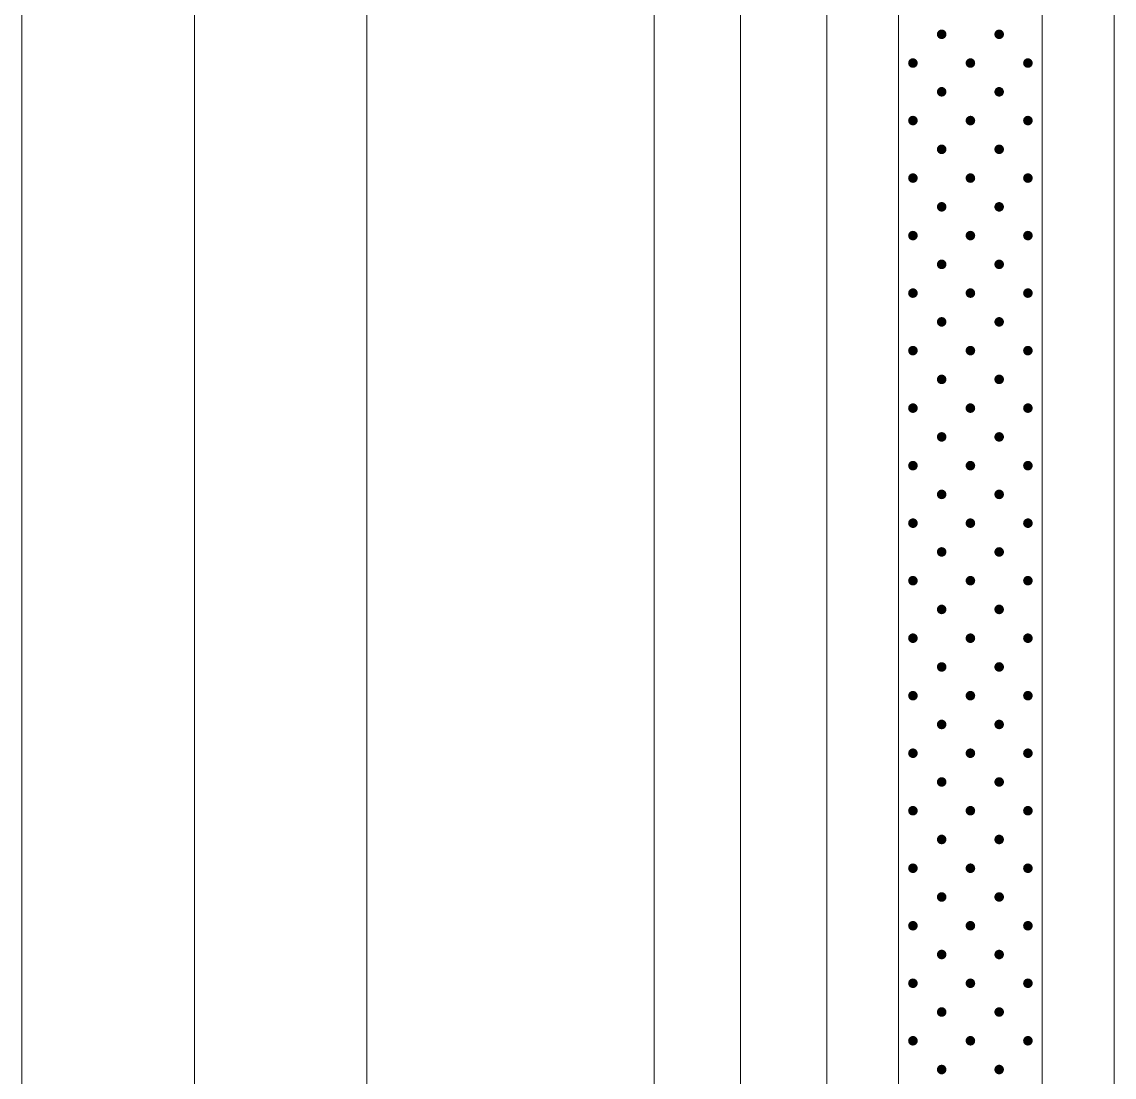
# Model space of a CAD drawing. Header units: inches. Extents: x -27 to 109, y -724 to 26.
# Drawn here: x 5.88 to 21.08, y -380.73 to -366.05 of the extents above; entities that cross this region are included whole.
import ezdxf

# ---------------------------------------------------------------- set-up
doc = ezdxf.new("R2010")
doc.units = ezdxf.units.IN
doc.header["$MEASUREMENT"] = 0
doc.layers.get('0').update_dxf_attribs({"lineweight": 0})

# ---------------------------------------------------------------- blocks, each defined once
blk = doc.blocks.new('lr_block_61')
at = {"true_color": 0x000000}
for points in [[(18.746, -366.241), (18.748, -366.224), (18.746, -366.207), (18.739, -366.19), (18.729, -366.177), (18.715, -366.166), (18.699, -366.159), (18.682, -366.157), (18.664, -366.159), (18.648, -366.166), (18.634, -366.177), (18.624, -366.19), (18.617, -366.207), (18.615, -366.224), (18.617, -366.241), (18.624, -366.257), (18.634, -366.271), (18.648, -366.281), (18.664, -366.288), (18.682, -366.29), (18.699, -366.288), (18.715, -366.281), (18.729, -366.271), (18.739, -366.257)], [(19.546, -366.241), (19.548, -366.224), (19.546, -366.207), (19.539, -366.19), (19.529, -366.177), (19.515, -366.166), (19.499, -366.159), (19.482, -366.157), (19.464, -366.159), (19.448, -366.166), (19.434, -366.177), (19.424, -366.19), (19.417, -366.207), (19.415, -366.224), (19.417, -366.241), (19.424, -366.257), (19.434, -366.271), (19.448, -366.281), (19.464, -366.288), (19.482, -366.29), (19.499, -366.288), (19.515, -366.281), (19.529, -366.271), (19.539, -366.257)], [(18.346, -366.641), (18.348, -366.624), (18.346, -366.607), (18.339, -366.59), (18.329, -366.577), (18.315, -366.566), (18.299, -366.559), (18.282, -366.557), (18.264, -366.559), (18.248, -366.566), (18.234, -366.577), (18.224, -366.59), (18.217, -366.607), (18.215, -366.624), (18.217, -366.641), (18.224, -366.657), (18.234, -366.671), (18.248, -366.681), (18.264, -366.688), (18.282, -366.69), (18.299, -366.688), (18.315, -366.681), (18.329, -366.671), (18.339, -366.657)], [(19.146, -366.641), (19.148, -366.624), (19.146, -366.607), (19.139, -366.59), (19.129, -366.577), (19.115, -366.566), (19.099, -366.559), (19.082, -366.557), (19.064, -366.559), (19.048, -366.566), (19.034, -366.577), (19.024, -366.59), (19.017, -366.607), (19.015, -366.624), (19.017, -366.641), (19.024, -366.657), (19.034, -366.671), (19.048, -366.681), (19.064, -366.688), (19.082, -366.69), (19.099, -366.688), (19.115, -366.681), (19.129, -366.671), (19.139, -366.657)], [(19.946, -366.641), (19.948, -366.624), (19.946, -366.607), (19.939, -366.59), (19.929, -366.577), (19.915, -366.566), (19.899, -366.559), (19.882, -366.557), (19.864, -366.559), (19.848, -366.566), (19.834, -366.577), (19.824, -366.59), (19.817, -366.607), (19.815, -366.624), (19.817, -366.641), (19.824, -366.657), (19.834, -366.671), (19.848, -366.681), (19.864, -366.688), (19.882, -366.69), (19.899, -366.688), (19.915, -366.681), (19.929, -366.671), (19.939, -366.657)], [(18.746, -367.041), (18.748, -367.024), (18.746, -367.007), (18.739, -366.99), (18.729, -366.977), (18.715, -366.966), (18.699, -366.959), (18.682, -366.957), (18.664, -366.959), (18.648, -366.966), (18.634, -366.977), (18.624, -366.99), (18.617, -367.007), (18.615, -367.024), (18.617, -367.041), (18.624, -367.057), (18.634, -367.071), (18.648, -367.081), (18.664, -367.088), (18.682, -367.09), (18.699, -367.088), (18.715, -367.081), (18.729, -367.071), (18.739, -367.057)], [(19.546, -367.041), (19.548, -367.024), (19.546, -367.007), (19.539, -366.99), (19.529, -366.977), (19.515, -366.966), (19.499, -366.959), (19.482, -366.957), (19.464, -366.959), (19.448, -366.966), (19.434, -366.977), (19.424, -366.99), (19.417, -367.007), (19.415, -367.024), (19.417, -367.041), (19.424, -367.057), (19.434, -367.071), (19.448, -367.081), (19.464, -367.088), (19.482, -367.09), (19.499, -367.088), (19.515, -367.081), (19.529, -367.071), (19.539, -367.057)], [(18.346, -367.441), (18.348, -367.424), (18.346, -367.407), (18.339, -367.39), (18.329, -367.377), (18.315, -367.366), (18.299, -367.359), (18.282, -367.357), (18.264, -367.359), (18.248, -367.366), (18.234, -367.377), (18.224, -367.39), (18.217, -367.407), (18.215, -367.424), (18.217, -367.441), (18.224, -367.457), (18.234, -367.471), (18.248, -367.481), (18.264, -367.488), (18.282, -367.49), (18.299, -367.488), (18.315, -367.481), (18.329, -367.471), (18.339, -367.457)], [(19.146, -367.441), (19.148, -367.424), (19.146, -367.407), (19.139, -367.39), (19.129, -367.377), (19.115, -367.366), (19.099, -367.359), (19.082, -367.357), (19.064, -367.359), (19.048, -367.366), (19.034, -367.377), (19.024, -367.39), (19.017, -367.407), (19.015, -367.424), (19.017, -367.441), (19.024, -367.457), (19.034, -367.471), (19.048, -367.481), (19.064, -367.488), (19.082, -367.49), (19.099, -367.488), (19.115, -367.481), (19.129, -367.471), (19.139, -367.457)], [(19.946, -367.441), (19.948, -367.424), (19.946, -367.407), (19.939, -367.39), (19.929, -367.377), (19.915, -367.366), (19.899, -367.359), (19.882, -367.357), (19.864, -367.359), (19.848, -367.366), (19.834, -367.377), (19.824, -367.39), (19.817, -367.407), (19.815, -367.424), (19.817, -367.441), (19.824, -367.457), (19.834, -367.471), (19.848, -367.481), (19.864, -367.488), (19.882, -367.49), (19.899, -367.488), (19.915, -367.481), (19.929, -367.471), (19.939, -367.457)], [(18.746, -367.841), (18.748, -367.824), (18.746, -367.807), (18.739, -367.79), (18.729, -367.777), (18.715, -367.766), (18.699, -367.759), (18.682, -367.757), (18.664, -367.759), (18.648, -367.766), (18.634, -367.777), (18.624, -367.79), (18.617, -367.807), (18.615, -367.824), (18.617, -367.841), (18.624, -367.857), (18.634, -367.871), (18.648, -367.881), (18.664, -367.888), (18.682, -367.89), (18.699, -367.888), (18.715, -367.881), (18.729, -367.871), (18.739, -367.857)], [(19.546, -367.841), (19.548, -367.824), (19.546, -367.807), (19.539, -367.79), (19.529, -367.777), (19.515, -367.766), (19.499, -367.759), (19.482, -367.757), (19.464, -367.759), (19.448, -367.766), (19.434, -367.777), (19.424, -367.79), (19.417, -367.807), (19.415, -367.824), (19.417, -367.841), (19.424, -367.857), (19.434, -367.871), (19.448, -367.881), (19.464, -367.888), (19.482, -367.89), (19.499, -367.888), (19.515, -367.881), (19.529, -367.871), (19.539, -367.857)], [(18.346, -368.241), (18.348, -368.224), (18.346, -368.207), (18.339, -368.19), (18.329, -368.177), (18.315, -368.166), (18.299, -368.159), (18.282, -368.157), (18.264, -368.159), (18.248, -368.166), (18.234, -368.177), (18.224, -368.19), (18.217, -368.207), (18.215, -368.224), (18.217, -368.241), (18.224, -368.257), (18.234, -368.271), (18.248, -368.281), (18.264, -368.288), (18.282, -368.29), (18.299, -368.288), (18.315, -368.281), (18.329, -368.271), (18.339, -368.257)], [(19.146, -368.241), (19.148, -368.224), (19.146, -368.207), (19.139, -368.19), (19.129, -368.177), (19.115, -368.166), (19.099, -368.159), (19.082, -368.157), (19.064, -368.159), (19.048, -368.166), (19.034, -368.177), (19.024, -368.19), (19.017, -368.207), (19.015, -368.224), (19.017, -368.241), (19.024, -368.257), (19.034, -368.271), (19.048, -368.281), (19.064, -368.288), (19.082, -368.29), (19.099, -368.288), (19.115, -368.281), (19.129, -368.271), (19.139, -368.257)], [(19.946, -368.241), (19.948, -368.224), (19.946, -368.207), (19.939, -368.19), (19.929, -368.177), (19.915, -368.166), (19.899, -368.159), (19.882, -368.157), (19.864, -368.159), (19.848, -368.166), (19.834, -368.177), (19.824, -368.19), (19.817, -368.207), (19.815, -368.224), (19.817, -368.241), (19.824, -368.257), (19.834, -368.271), (19.848, -368.281), (19.864, -368.288), (19.882, -368.29), (19.899, -368.288), (19.915, -368.281), (19.929, -368.271), (19.939, -368.257)], [(18.746, -368.641), (18.748, -368.624), (18.746, -368.607), (18.739, -368.59), (18.729, -368.577), (18.715, -368.566), (18.699, -368.559), (18.682, -368.557), (18.664, -368.559), (18.648, -368.566), (18.634, -368.577), (18.624, -368.59), (18.617, -368.607), (18.615, -368.624), (18.617, -368.641), (18.624, -368.657), (18.634, -368.671), (18.648, -368.681), (18.664, -368.688), (18.682, -368.69), (18.699, -368.688), (18.715, -368.681), (18.729, -368.671), (18.739, -368.657)], [(19.546, -368.641), (19.548, -368.624), (19.546, -368.607), (19.539, -368.59), (19.529, -368.577), (19.515, -368.566), (19.499, -368.559), (19.482, -368.557), (19.464, -368.559), (19.448, -368.566), (19.434, -368.577), (19.424, -368.59), (19.417, -368.607), (19.415, -368.624), (19.417, -368.641), (19.424, -368.657), (19.434, -368.671), (19.448, -368.681), (19.464, -368.688), (19.482, -368.69), (19.499, -368.688), (19.515, -368.681), (19.529, -368.671), (19.539, -368.657)], [(18.346, -369.041), (18.348, -369.024), (18.346, -369.007), (18.339, -368.99), (18.329, -368.977), (18.315, -368.966), (18.299, -368.959), (18.282, -368.957), (18.264, -368.959), (18.248, -368.966), (18.234, -368.977), (18.224, -368.99), (18.217, -369.007), (18.215, -369.024), (18.217, -369.041), (18.224, -369.057), (18.234, -369.071), (18.248, -369.081), (18.264, -369.088), (18.282, -369.09), (18.299, -369.088), (18.315, -369.081), (18.329, -369.071), (18.339, -369.057)], [(19.146, -369.041), (19.148, -369.024), (19.146, -369.007), (19.139, -368.99), (19.129, -368.977), (19.115, -368.966), (19.099, -368.959), (19.082, -368.957), (19.064, -368.959), (19.048, -368.966), (19.034, -368.977), (19.024, -368.99), (19.017, -369.007), (19.015, -369.024), (19.017, -369.041), (19.024, -369.057), (19.034, -369.071), (19.048, -369.081), (19.064, -369.088), (19.082, -369.09), (19.099, -369.088), (19.115, -369.081), (19.129, -369.071), (19.139, -369.057)], [(19.946, -369.041), (19.948, -369.024), (19.946, -369.007), (19.939, -368.99), (19.929, -368.977), (19.915, -368.966), (19.899, -368.959), (19.882, -368.957), (19.864, -368.959), (19.848, -368.966), (19.834, -368.977), (19.824, -368.99), (19.817, -369.007), (19.815, -369.024), (19.817, -369.041), (19.824, -369.057), (19.834, -369.071), (19.848, -369.081), (19.864, -369.088), (19.882, -369.09), (19.899, -369.088), (19.915, -369.081), (19.929, -369.071), (19.939, -369.057)], [(18.746, -369.441), (18.748, -369.424), (18.746, -369.407), (18.739, -369.39), (18.729, -369.377), (18.715, -369.366), (18.699, -369.359), (18.682, -369.357), (18.664, -369.359), (18.648, -369.366), (18.634, -369.377), (18.624, -369.39), (18.617, -369.407), (18.615, -369.424), (18.617, -369.441), (18.624, -369.457), (18.634, -369.471), (18.648, -369.481), (18.664, -369.488), (18.682, -369.49), (18.699, -369.488), (18.715, -369.481), (18.729, -369.471), (18.739, -369.457)], [(19.546, -369.441), (19.548, -369.424), (19.546, -369.407), (19.539, -369.39), (19.529, -369.377), (19.515, -369.366), (19.499, -369.359), (19.482, -369.357), (19.464, -369.359), (19.448, -369.366), (19.434, -369.377), (19.424, -369.39), (19.417, -369.407), (19.415, -369.424), (19.417, -369.441), (19.424, -369.457), (19.434, -369.471), (19.448, -369.481), (19.464, -369.488), (19.482, -369.49), (19.499, -369.488), (19.515, -369.481), (19.529, -369.471), (19.539, -369.457)], [(18.346, -369.841), (18.348, -369.824), (18.346, -369.807), (18.339, -369.79), (18.329, -369.777), (18.315, -369.766), (18.299, -369.759), (18.282, -369.757), (18.264, -369.759), (18.248, -369.766), (18.234, -369.777), (18.224, -369.79), (18.217, -369.807), (18.215, -369.824), (18.217, -369.841), (18.224, -369.857), (18.234, -369.871), (18.248, -369.881), (18.264, -369.888), (18.282, -369.89), (18.299, -369.888), (18.315, -369.881), (18.329, -369.871), (18.339, -369.857)], [(19.146, -369.841), (19.148, -369.824), (19.146, -369.807), (19.139, -369.79), (19.129, -369.777), (19.115, -369.766), (19.099, -369.759), (19.082, -369.757), (19.064, -369.759), (19.048, -369.766), (19.034, -369.777), (19.024, -369.79), (19.017, -369.807), (19.015, -369.824), (19.017, -369.841), (19.024, -369.857), (19.034, -369.871), (19.048, -369.881), (19.064, -369.888), (19.082, -369.89), (19.099, -369.888), (19.115, -369.881), (19.129, -369.871), (19.139, -369.857)], [(19.946, -369.841), (19.948, -369.824), (19.946, -369.807), (19.939, -369.79), (19.929, -369.777), (19.915, -369.766), (19.899, -369.759), (19.882, -369.757), (19.864, -369.759), (19.848, -369.766), (19.834, -369.777), (19.824, -369.79), (19.817, -369.807), (19.815, -369.824), (19.817, -369.841), (19.824, -369.857), (19.834, -369.871), (19.848, -369.881), (19.864, -369.888), (19.882, -369.89), (19.899, -369.888), (19.915, -369.881), (19.929, -369.871), (19.939, -369.857)], [(18.746, -370.241), (18.748, -370.224), (18.746, -370.207), (18.739, -370.19), (18.729, -370.177), (18.715, -370.166), (18.699, -370.159), (18.682, -370.157), (18.664, -370.159), (18.648, -370.166), (18.634, -370.177), (18.624, -370.19), (18.617, -370.207), (18.615, -370.224), (18.617, -370.241), (18.624, -370.257), (18.634, -370.271), (18.648, -370.281), (18.664, -370.288), (18.682, -370.29), (18.699, -370.288), (18.715, -370.281), (18.729, -370.271), (18.739, -370.257)], [(19.546, -370.241), (19.548, -370.224), (19.546, -370.207), (19.539, -370.19), (19.529, -370.177), (19.515, -370.166), (19.499, -370.159), (19.482, -370.157), (19.464, -370.159), (19.448, -370.166), (19.434, -370.177), (19.424, -370.19), (19.417, -370.207), (19.415, -370.224), (19.417, -370.241), (19.424, -370.257), (19.434, -370.271), (19.448, -370.281), (19.464, -370.288), (19.482, -370.29), (19.499, -370.288), (19.515, -370.281), (19.529, -370.271), (19.539, -370.257)], [(18.346, -370.641), (18.348, -370.624), (18.346, -370.607), (18.339, -370.59), (18.329, -370.577), (18.315, -370.566), (18.299, -370.559), (18.282, -370.557), (18.264, -370.559), (18.248, -370.566), (18.234, -370.577), (18.224, -370.59), (18.217, -370.607), (18.215, -370.624), (18.217, -370.641), (18.224, -370.657), (18.234, -370.671), (18.248, -370.681), (18.264, -370.688), (18.282, -370.69), (18.299, -370.688), (18.315, -370.681), (18.329, -370.671), (18.339, -370.657)], [(19.146, -370.641), (19.148, -370.624), (19.146, -370.607), (19.139, -370.59), (19.129, -370.577), (19.115, -370.566), (19.099, -370.559), (19.082, -370.557), (19.064, -370.559), (19.048, -370.566), (19.034, -370.577), (19.024, -370.59), (19.017, -370.607), (19.015, -370.624), (19.017, -370.641), (19.024, -370.657), (19.034, -370.671), (19.048, -370.681), (19.064, -370.688), (19.082, -370.69), (19.099, -370.688), (19.115, -370.681), (19.129, -370.671), (19.139, -370.657)], [(19.946, -370.641), (19.948, -370.624), (19.946, -370.607), (19.939, -370.59), (19.929, -370.577), (19.915, -370.566), (19.899, -370.559), (19.882, -370.557), (19.864, -370.559), (19.848, -370.566), (19.834, -370.577), (19.824, -370.59), (19.817, -370.607), (19.815, -370.624), (19.817, -370.641), (19.824, -370.657), (19.834, -370.671), (19.848, -370.681), (19.864, -370.688), (19.882, -370.69), (19.899, -370.688), (19.915, -370.681), (19.929, -370.671), (19.939, -370.657)], [(18.746, -371.041), (18.748, -371.024), (18.746, -371.007), (18.739, -370.99), (18.729, -370.977), (18.715, -370.966), (18.699, -370.959), (18.682, -370.957), (18.664, -370.959), (18.648, -370.966), (18.634, -370.977), (18.624, -370.99), (18.617, -371.007), (18.615, -371.024), (18.617, -371.041), (18.624, -371.057), (18.634, -371.071), (18.648, -371.081), (18.664, -371.088), (18.682, -371.09), (18.699, -371.088), (18.715, -371.081), (18.729, -371.071), (18.739, -371.057)], [(19.546, -371.041), (19.548, -371.024), (19.546, -371.007), (19.539, -370.99), (19.529, -370.977), (19.515, -370.966), (19.499, -370.959), (19.482, -370.957), (19.464, -370.959), (19.448, -370.966), (19.434, -370.977), (19.424, -370.99), (19.417, -371.007), (19.415, -371.024), (19.417, -371.041), (19.424, -371.057), (19.434, -371.071), (19.448, -371.081), (19.464, -371.088), (19.482, -371.09), (19.499, -371.088), (19.515, -371.081), (19.529, -371.071), (19.539, -371.057)], [(18.346, -371.441), (18.348, -371.424), (18.346, -371.407), (18.339, -371.39), (18.329, -371.377), (18.315, -371.366), (18.299, -371.359), (18.282, -371.357), (18.264, -371.359), (18.248, -371.366), (18.234, -371.377), (18.224, -371.39), (18.217, -371.407), (18.215, -371.424), (18.217, -371.441), (18.224, -371.457), (18.234, -371.471), (18.248, -371.481), (18.264, -371.488), (18.282, -371.49), (18.299, -371.488), (18.315, -371.481), (18.329, -371.471), (18.339, -371.457)], [(19.146, -371.441), (19.148, -371.424), (19.146, -371.407), (19.139, -371.39), (19.129, -371.377), (19.115, -371.366), (19.099, -371.359), (19.082, -371.357), (19.064, -371.359), (19.048, -371.366), (19.034, -371.377), (19.024, -371.39), (19.017, -371.407), (19.015, -371.424), (19.017, -371.441), (19.024, -371.457), (19.034, -371.471), (19.048, -371.481), (19.064, -371.488), (19.082, -371.49), (19.099, -371.488), (19.115, -371.481), (19.129, -371.471), (19.139, -371.457)], [(19.946, -371.441), (19.948, -371.424), (19.946, -371.407), (19.939, -371.39), (19.929, -371.377), (19.915, -371.366), (19.899, -371.359), (19.882, -371.357), (19.864, -371.359), (19.848, -371.366), (19.834, -371.377), (19.824, -371.39), (19.817, -371.407), (19.815, -371.424), (19.817, -371.441), (19.824, -371.457), (19.834, -371.471), (19.848, -371.481), (19.864, -371.488), (19.882, -371.49), (19.899, -371.488), (19.915, -371.481), (19.929, -371.471), (19.939, -371.457)], [(18.746, -371.841), (18.748, -371.824), (18.746, -371.807), (18.739, -371.79), (18.729, -371.777), (18.715, -371.766), (18.699, -371.759), (18.682, -371.757), (18.664, -371.759), (18.648, -371.766), (18.634, -371.777), (18.624, -371.79), (18.617, -371.807), (18.615, -371.824), (18.617, -371.841), (18.624, -371.857), (18.634, -371.871), (18.648, -371.881), (18.664, -371.888), (18.682, -371.89), (18.699, -371.888), (18.715, -371.881), (18.729, -371.871), (18.739, -371.857)], [(19.546, -371.841), (19.548, -371.824), (19.546, -371.807), (19.539, -371.79), (19.529, -371.777), (19.515, -371.766), (19.499, -371.759), (19.482, -371.757), (19.464, -371.759), (19.448, -371.766), (19.434, -371.777), (19.424, -371.79), (19.417, -371.807), (19.415, -371.824), (19.417, -371.841), (19.424, -371.857), (19.434, -371.871), (19.448, -371.881), (19.464, -371.888), (19.482, -371.89), (19.499, -371.888), (19.515, -371.881), (19.529, -371.871), (19.539, -371.857)], [(18.346, -372.241), (18.348, -372.224), (18.346, -372.207), (18.339, -372.19), (18.329, -372.177), (18.315, -372.166), (18.299, -372.159), (18.282, -372.157), (18.264, -372.159), (18.248, -372.166), (18.234, -372.177), (18.224, -372.19), (18.217, -372.207), (18.215, -372.224), (18.217, -372.241), (18.224, -372.257), (18.234, -372.271), (18.248, -372.281), (18.264, -372.288), (18.282, -372.29), (18.299, -372.288), (18.315, -372.281), (18.329, -372.271), (18.339, -372.257)], [(19.146, -372.241), (19.148, -372.224), (19.146, -372.207), (19.139, -372.19), (19.129, -372.177), (19.115, -372.166), (19.099, -372.159), (19.082, -372.157), (19.064, -372.159), (19.048, -372.166), (19.034, -372.177), (19.024, -372.19), (19.017, -372.207), (19.015, -372.224), (19.017, -372.241), (19.024, -372.257), (19.034, -372.271), (19.048, -372.281), (19.064, -372.288), (19.082, -372.29), (19.099, -372.288), (19.115, -372.281), (19.129, -372.271), (19.139, -372.257)], [(19.946, -372.241), (19.948, -372.224), (19.946, -372.207), (19.939, -372.19), (19.929, -372.177), (19.915, -372.166), (19.899, -372.159), (19.882, -372.157), (19.864, -372.159), (19.848, -372.166), (19.834, -372.177), (19.824, -372.19), (19.817, -372.207), (19.815, -372.224), (19.817, -372.241), (19.824, -372.257), (19.834, -372.271), (19.848, -372.281), (19.864, -372.288), (19.882, -372.29), (19.899, -372.288), (19.915, -372.281), (19.929, -372.271), (19.939, -372.257)], [(18.746, -372.641), (18.748, -372.624), (18.746, -372.607), (18.739, -372.59), (18.729, -372.577), (18.715, -372.566), (18.699, -372.559), (18.682, -372.557), (18.664, -372.559), (18.648, -372.566), (18.634, -372.577), (18.624, -372.59), (18.617, -372.607), (18.615, -372.624), (18.617, -372.641), (18.624, -372.657), (18.634, -372.671), (18.648, -372.681), (18.664, -372.688), (18.682, -372.69), (18.699, -372.688), (18.715, -372.681), (18.729, -372.671), (18.739, -372.657)], [(19.546, -372.641), (19.548, -372.624), (19.546, -372.607), (19.539, -372.59), (19.529, -372.577), (19.515, -372.566), (19.499, -372.559), (19.482, -372.557), (19.464, -372.559), (19.448, -372.566), (19.434, -372.577), (19.424, -372.59), (19.417, -372.607), (19.415, -372.624), (19.417, -372.641), (19.424, -372.657), (19.434, -372.671), (19.448, -372.681), (19.464, -372.688), (19.482, -372.69), (19.499, -372.688), (19.515, -372.681), (19.529, -372.671), (19.539, -372.657)], [(18.346, -373.041), (18.348, -373.024), (18.346, -373.007), (18.339, -372.99), (18.329, -372.977), (18.315, -372.966), (18.299, -372.959), (18.282, -372.957), (18.264, -372.959), (18.248, -372.966), (18.234, -372.977), (18.224, -372.99), (18.217, -373.007), (18.215, -373.024), (18.217, -373.041), (18.224, -373.057), (18.234, -373.071), (18.248, -373.081), (18.264, -373.088), (18.282, -373.09), (18.299, -373.088), (18.315, -373.081), (18.329, -373.071), (18.339, -373.057)], [(19.146, -373.041), (19.148, -373.024), (19.146, -373.007), (19.139, -372.99), (19.129, -372.977), (19.115, -372.966), (19.099, -372.959), (19.082, -372.957), (19.064, -372.959), (19.048, -372.966), (19.034, -372.977), (19.024, -372.99), (19.017, -373.007), (19.015, -373.024), (19.017, -373.041), (19.024, -373.057), (19.034, -373.071), (19.048, -373.081), (19.064, -373.088), (19.082, -373.09), (19.099, -373.088), (19.115, -373.081), (19.129, -373.071), (19.139, -373.057)], [(19.946, -373.041), (19.948, -373.024), (19.946, -373.007), (19.939, -372.99), (19.929, -372.977), (19.915, -372.966), (19.899, -372.959), (19.882, -372.957), (19.864, -372.959), (19.848, -372.966), (19.834, -372.977), (19.824, -372.99), (19.817, -373.007), (19.815, -373.024), (19.817, -373.041), (19.824, -373.057), (19.834, -373.071), (19.848, -373.081), (19.864, -373.088), (19.882, -373.09), (19.899, -373.088), (19.915, -373.081), (19.929, -373.071), (19.939, -373.057)], [(18.746, -373.441), (18.748, -373.424), (18.746, -373.407), (18.739, -373.39), (18.729, -373.377), (18.715, -373.366), (18.699, -373.359), (18.682, -373.357), (18.664, -373.359), (18.648, -373.366), (18.634, -373.377), (18.624, -373.39), (18.617, -373.407), (18.615, -373.424), (18.617, -373.441), (18.624, -373.457), (18.634, -373.471), (18.648, -373.481), (18.664, -373.488), (18.682, -373.49), (18.699, -373.488), (18.715, -373.481), (18.729, -373.471), (18.739, -373.457)], [(19.546, -373.441), (19.548, -373.424), (19.546, -373.407), (19.539, -373.39), (19.529, -373.377), (19.515, -373.366), (19.499, -373.359), (19.482, -373.357), (19.464, -373.359), (19.448, -373.366), (19.434, -373.377), (19.424, -373.39), (19.417, -373.407), (19.415, -373.424), (19.417, -373.441), (19.424, -373.457), (19.434, -373.471), (19.448, -373.481), (19.464, -373.488), (19.482, -373.49), (19.499, -373.488), (19.515, -373.481), (19.529, -373.471), (19.539, -373.457)], [(18.346, -373.841), (18.348, -373.824), (18.346, -373.807), (18.339, -373.79), (18.329, -373.777), (18.315, -373.766), (18.299, -373.759), (18.282, -373.757), (18.264, -373.759), (18.248, -373.766), (18.234, -373.777), (18.224, -373.79), (18.217, -373.807), (18.215, -373.824), (18.217, -373.841), (18.224, -373.857), (18.234, -373.871), (18.248, -373.881), (18.264, -373.888), (18.282, -373.89), (18.299, -373.888), (18.315, -373.881), (18.329, -373.871), (18.339, -373.857)], [(19.146, -373.841), (19.148, -373.824), (19.146, -373.807), (19.139, -373.79), (19.129, -373.777), (19.115, -373.766), (19.099, -373.759), (19.082, -373.757), (19.064, -373.759), (19.048, -373.766), (19.034, -373.777), (19.024, -373.79), (19.017, -373.807), (19.015, -373.824), (19.017, -373.841), (19.024, -373.857), (19.034, -373.871), (19.048, -373.881), (19.064, -373.888), (19.082, -373.89), (19.099, -373.888), (19.115, -373.881), (19.129, -373.871), (19.139, -373.857)], [(19.946, -373.841), (19.948, -373.824), (19.946, -373.807), (19.939, -373.79), (19.929, -373.777), (19.915, -373.766), (19.899, -373.759), (19.882, -373.757), (19.864, -373.759), (19.848, -373.766), (19.834, -373.777), (19.824, -373.79), (19.817, -373.807), (19.815, -373.824), (19.817, -373.841), (19.824, -373.857), (19.834, -373.871), (19.848, -373.881), (19.864, -373.888), (19.882, -373.89), (19.899, -373.888), (19.915, -373.881), (19.929, -373.871), (19.939, -373.857)], [(18.746, -374.241), (18.748, -374.224), (18.746, -374.207), (18.739, -374.19), (18.729, -374.177), (18.715, -374.166), (18.699, -374.159), (18.682, -374.157), (18.664, -374.159), (18.648, -374.166), (18.634, -374.177), (18.624, -374.19), (18.617, -374.207), (18.615, -374.224), (18.617, -374.241), (18.624, -374.257), (18.634, -374.271), (18.648, -374.281), (18.664, -374.288), (18.682, -374.29), (18.699, -374.288), (18.715, -374.281), (18.729, -374.271), (18.739, -374.257)], [(19.546, -374.241), (19.548, -374.224), (19.546, -374.207), (19.539, -374.19), (19.529, -374.177), (19.515, -374.166), (19.499, -374.159), (19.482, -374.157), (19.464, -374.159), (19.448, -374.166), (19.434, -374.177), (19.424, -374.19), (19.417, -374.207), (19.415, -374.224), (19.417, -374.241), (19.424, -374.257), (19.434, -374.271), (19.448, -374.281), (19.464, -374.288), (19.482, -374.29), (19.499, -374.288), (19.515, -374.281), (19.529, -374.271), (19.539, -374.257)], [(18.346, -374.641), (18.348, -374.624), (18.346, -374.607), (18.339, -374.59), (18.329, -374.577), (18.315, -374.566), (18.299, -374.559), (18.282, -374.557), (18.264, -374.559), (18.248, -374.566), (18.234, -374.577), (18.224, -374.59), (18.217, -374.607), (18.215, -374.624), (18.217, -374.641), (18.224, -374.657), (18.234, -374.671), (18.248, -374.681), (18.264, -374.688), (18.282, -374.69), (18.299, -374.688), (18.315, -374.681), (18.329, -374.671), (18.339, -374.657)], [(19.146, -374.641), (19.148, -374.624), (19.146, -374.607), (19.139, -374.59), (19.129, -374.577), (19.115, -374.566), (19.099, -374.559), (19.082, -374.557), (19.064, -374.559), (19.048, -374.566), (19.034, -374.577), (19.024, -374.59), (19.017, -374.607), (19.015, -374.624), (19.017, -374.641), (19.024, -374.657), (19.034, -374.671), (19.048, -374.681), (19.064, -374.688), (19.082, -374.69), (19.099, -374.688), (19.115, -374.681), (19.129, -374.671), (19.139, -374.657)], [(19.946, -374.641), (19.948, -374.624), (19.946, -374.607), (19.939, -374.59), (19.929, -374.577), (19.915, -374.566), (19.899, -374.559), (19.882, -374.557), (19.864, -374.559), (19.848, -374.566), (19.834, -374.577), (19.824, -374.59), (19.817, -374.607), (19.815, -374.624), (19.817, -374.641), (19.824, -374.657), (19.834, -374.671), (19.848, -374.681), (19.864, -374.688), (19.882, -374.69), (19.899, -374.688), (19.915, -374.681), (19.929, -374.671), (19.939, -374.657)], [(18.746, -375.041), (18.748, -375.024), (18.746, -375.007), (18.739, -374.99), (18.729, -374.977), (18.715, -374.966), (18.699, -374.959), (18.682, -374.957), (18.664, -374.959), (18.648, -374.966), (18.634, -374.977), (18.624, -374.99), (18.617, -375.007), (18.615, -375.024), (18.617, -375.041), (18.624, -375.057), (18.634, -375.071), (18.648, -375.081), (18.664, -375.088), (18.682, -375.09), (18.699, -375.088), (18.715, -375.081), (18.729, -375.071), (18.739, -375.057)], [(19.546, -375.041), (19.548, -375.024), (19.546, -375.007), (19.539, -374.99), (19.529, -374.977), (19.515, -374.966), (19.499, -374.959), (19.482, -374.957), (19.464, -374.959), (19.448, -374.966), (19.434, -374.977), (19.424, -374.99), (19.417, -375.007), (19.415, -375.024), (19.417, -375.041), (19.424, -375.057), (19.434, -375.071), (19.448, -375.081), (19.464, -375.088), (19.482, -375.09), (19.499, -375.088), (19.515, -375.081), (19.529, -375.071), (19.539, -375.057)], [(18.346, -375.441), (18.348, -375.424), (18.346, -375.407), (18.339, -375.39), (18.329, -375.377), (18.315, -375.366), (18.299, -375.359), (18.282, -375.357), (18.264, -375.359), (18.248, -375.366), (18.234, -375.377), (18.224, -375.39), (18.217, -375.407), (18.215, -375.424), (18.217, -375.441), (18.224, -375.457), (18.234, -375.471), (18.248, -375.481), (18.264, -375.488), (18.282, -375.49), (18.299, -375.488), (18.315, -375.481), (18.329, -375.471), (18.339, -375.457)], [(19.146, -375.441), (19.148, -375.424), (19.146, -375.407), (19.139, -375.39), (19.129, -375.377), (19.115, -375.366), (19.099, -375.359), (19.082, -375.357), (19.064, -375.359), (19.048, -375.366), (19.034, -375.377), (19.024, -375.39), (19.017, -375.407), (19.015, -375.424), (19.017, -375.441), (19.024, -375.457), (19.034, -375.471), (19.048, -375.481), (19.064, -375.488), (19.082, -375.49), (19.099, -375.488), (19.115, -375.481), (19.129, -375.471), (19.139, -375.457)], [(19.946, -375.441), (19.948, -375.424), (19.946, -375.407), (19.939, -375.39), (19.929, -375.377), (19.915, -375.366), (19.899, -375.359), (19.882, -375.357), (19.864, -375.359), (19.848, -375.366), (19.834, -375.377), (19.824, -375.39), (19.817, -375.407), (19.815, -375.424), (19.817, -375.441), (19.824, -375.457), (19.834, -375.471), (19.848, -375.481), (19.864, -375.488), (19.882, -375.49), (19.899, -375.488), (19.915, -375.481), (19.929, -375.471), (19.939, -375.457)], [(18.746, -375.841), (18.748, -375.824), (18.746, -375.807), (18.739, -375.79), (18.729, -375.777), (18.715, -375.766), (18.699, -375.759), (18.682, -375.757), (18.664, -375.759), (18.648, -375.766), (18.634, -375.777), (18.624, -375.79), (18.617, -375.807), (18.615, -375.824), (18.617, -375.841), (18.624, -375.857), (18.634, -375.871), (18.648, -375.881), (18.664, -375.888), (18.682, -375.89), (18.699, -375.888), (18.715, -375.881), (18.729, -375.871), (18.739, -375.857)], [(19.546, -375.841), (19.548, -375.824), (19.546, -375.807), (19.539, -375.79), (19.529, -375.777), (19.515, -375.766), (19.499, -375.759), (19.482, -375.757), (19.464, -375.759), (19.448, -375.766), (19.434, -375.777), (19.424, -375.79), (19.417, -375.807), (19.415, -375.824), (19.417, -375.841), (19.424, -375.857), (19.434, -375.871), (19.448, -375.881), (19.464, -375.888), (19.482, -375.89), (19.499, -375.888), (19.515, -375.881), (19.529, -375.871), (19.539, -375.857)], [(18.346, -376.241), (18.348, -376.224), (18.346, -376.207), (18.339, -376.19), (18.329, -376.177), (18.315, -376.166), (18.299, -376.159), (18.282, -376.157), (18.264, -376.159), (18.248, -376.166), (18.234, -376.177), (18.224, -376.19), (18.217, -376.207), (18.215, -376.224), (18.217, -376.241), (18.224, -376.257), (18.234, -376.271), (18.248, -376.281), (18.264, -376.288), (18.282, -376.29), (18.299, -376.288), (18.315, -376.281), (18.329, -376.271), (18.339, -376.257)], [(19.146, -376.241), (19.148, -376.224), (19.146, -376.207), (19.139, -376.19), (19.129, -376.177), (19.115, -376.166), (19.099, -376.159), (19.082, -376.157), (19.064, -376.159), (19.048, -376.166), (19.034, -376.177), (19.024, -376.19), (19.017, -376.207), (19.015, -376.224), (19.017, -376.241), (19.024, -376.257), (19.034, -376.271), (19.048, -376.281), (19.064, -376.288), (19.082, -376.29), (19.099, -376.288), (19.115, -376.281), (19.129, -376.271), (19.139, -376.257)], [(19.946, -376.241), (19.948, -376.224), (19.946, -376.207), (19.939, -376.19), (19.929, -376.177), (19.915, -376.166), (19.899, -376.159), (19.882, -376.157), (19.864, -376.159), (19.848, -376.166), (19.834, -376.177), (19.824, -376.19), (19.817, -376.207), (19.815, -376.224), (19.817, -376.241), (19.824, -376.257), (19.834, -376.271), (19.848, -376.281), (19.864, -376.288), (19.882, -376.29), (19.899, -376.288), (19.915, -376.281), (19.929, -376.271), (19.939, -376.257)], [(18.746, -376.641), (18.748, -376.624), (18.746, -376.607), (18.739, -376.59), (18.729, -376.577), (18.715, -376.566), (18.699, -376.559), (18.682, -376.557), (18.664, -376.559), (18.648, -376.566), (18.634, -376.577), (18.624, -376.59), (18.617, -376.607), (18.615, -376.624), (18.617, -376.641), (18.624, -376.657), (18.634, -376.671), (18.648, -376.681), (18.664, -376.688), (18.682, -376.69), (18.699, -376.688), (18.715, -376.681), (18.729, -376.671), (18.739, -376.657)], [(19.546, -376.641), (19.548, -376.624), (19.546, -376.607), (19.539, -376.59), (19.529, -376.577), (19.515, -376.566), (19.499, -376.559), (19.482, -376.557), (19.464, -376.559), (19.448, -376.566), (19.434, -376.577), (19.424, -376.59), (19.417, -376.607), (19.415, -376.624), (19.417, -376.641), (19.424, -376.657), (19.434, -376.671), (19.448, -376.681), (19.464, -376.688), (19.482, -376.69), (19.499, -376.688), (19.515, -376.681), (19.529, -376.671), (19.539, -376.657)], [(18.346, -377.041), (18.348, -377.024), (18.346, -377.007), (18.339, -376.99), (18.329, -376.977), (18.315, -376.966), (18.299, -376.959), (18.282, -376.957), (18.264, -376.959), (18.248, -376.966), (18.234, -376.977), (18.224, -376.99), (18.217, -377.007), (18.215, -377.024), (18.217, -377.041), (18.224, -377.057), (18.234, -377.071), (18.248, -377.081), (18.264, -377.088), (18.282, -377.09), (18.299, -377.088), (18.315, -377.081), (18.329, -377.071), (18.339, -377.057)], [(19.146, -377.041), (19.148, -377.024), (19.146, -377.007), (19.139, -376.99), (19.129, -376.977), (19.115, -376.966), (19.099, -376.959), (19.082, -376.957), (19.064, -376.959), (19.048, -376.966), (19.034, -376.977), (19.024, -376.99), (19.017, -377.007), (19.015, -377.024), (19.017, -377.041), (19.024, -377.057), (19.034, -377.071), (19.048, -377.081), (19.064, -377.088), (19.082, -377.09), (19.099, -377.088), (19.115, -377.081), (19.129, -377.071), (19.139, -377.057)], [(19.946, -377.041), (19.948, -377.024), (19.946, -377.007), (19.939, -376.99), (19.929, -376.977), (19.915, -376.966), (19.899, -376.959), (19.882, -376.957), (19.864, -376.959), (19.848, -376.966), (19.834, -376.977), (19.824, -376.99), (19.817, -377.007), (19.815, -377.024), (19.817, -377.041), (19.824, -377.057), (19.834, -377.071), (19.848, -377.081), (19.864, -377.088), (19.882, -377.09), (19.899, -377.088), (19.915, -377.081), (19.929, -377.071), (19.939, -377.057)], [(18.746, -377.441), (18.748, -377.424), (18.746, -377.407), (18.739, -377.39), (18.729, -377.377), (18.715, -377.366), (18.699, -377.359), (18.682, -377.357), (18.664, -377.359), (18.648, -377.366), (18.634, -377.377), (18.624, -377.39), (18.617, -377.407), (18.615, -377.424), (18.617, -377.441), (18.624, -377.457), (18.634, -377.471), (18.648, -377.481), (18.664, -377.488), (18.682, -377.49), (18.699, -377.488), (18.715, -377.481), (18.729, -377.471), (18.739, -377.457)], [(19.546, -377.441), (19.548, -377.424), (19.546, -377.407), (19.539, -377.39), (19.529, -377.377), (19.515, -377.366), (19.499, -377.359), (19.482, -377.357), (19.464, -377.359), (19.448, -377.366), (19.434, -377.377), (19.424, -377.39), (19.417, -377.407), (19.415, -377.424), (19.417, -377.441), (19.424, -377.457), (19.434, -377.471), (19.448, -377.481), (19.464, -377.488), (19.482, -377.49), (19.499, -377.488), (19.515, -377.481), (19.529, -377.471), (19.539, -377.457)], [(18.346, -377.841), (18.348, -377.824), (18.346, -377.807), (18.339, -377.79), (18.329, -377.777), (18.315, -377.766), (18.299, -377.759), (18.282, -377.757), (18.264, -377.759), (18.248, -377.766), (18.234, -377.777), (18.224, -377.79), (18.217, -377.807), (18.215, -377.824), (18.217, -377.841), (18.224, -377.857), (18.234, -377.871), (18.248, -377.881), (18.264, -377.888), (18.282, -377.89), (18.299, -377.888), (18.315, -377.881), (18.329, -377.871), (18.339, -377.857)], [(19.146, -377.841), (19.148, -377.824), (19.146, -377.807), (19.139, -377.79), (19.129, -377.777), (19.115, -377.766), (19.099, -377.759), (19.082, -377.757), (19.064, -377.759), (19.048, -377.766), (19.034, -377.777), (19.024, -377.79), (19.017, -377.807), (19.015, -377.824), (19.017, -377.841), (19.024, -377.857), (19.034, -377.871), (19.048, -377.881), (19.064, -377.888), (19.082, -377.89), (19.099, -377.888), (19.115, -377.881), (19.129, -377.871), (19.139, -377.857)], [(19.946, -377.841), (19.948, -377.824), (19.946, -377.807), (19.939, -377.79), (19.929, -377.777), (19.915, -377.766), (19.899, -377.759), (19.882, -377.757), (19.864, -377.759), (19.848, -377.766), (19.834, -377.777), (19.824, -377.79), (19.817, -377.807), (19.815, -377.824), (19.817, -377.841), (19.824, -377.857), (19.834, -377.871), (19.848, -377.881), (19.864, -377.888), (19.882, -377.89), (19.899, -377.888), (19.915, -377.881), (19.929, -377.871), (19.939, -377.857)], [(18.746, -378.241), (18.748, -378.224), (18.746, -378.207), (18.739, -378.19), (18.729, -378.177), (18.715, -378.166), (18.699, -378.159), (18.682, -378.157), (18.664, -378.159), (18.648, -378.166), (18.634, -378.177), (18.624, -378.19), (18.617, -378.207), (18.615, -378.224), (18.617, -378.241), (18.624, -378.257), (18.634, -378.271), (18.648, -378.281), (18.664, -378.288), (18.682, -378.29), (18.699, -378.288), (18.715, -378.281), (18.729, -378.271), (18.739, -378.257)], [(19.546, -378.241), (19.548, -378.224), (19.546, -378.207), (19.539, -378.19), (19.529, -378.177), (19.515, -378.166), (19.499, -378.159), (19.482, -378.157), (19.464, -378.159), (19.448, -378.166), (19.434, -378.177), (19.424, -378.19), (19.417, -378.207), (19.415, -378.224), (19.417, -378.241), (19.424, -378.257), (19.434, -378.271), (19.448, -378.281), (19.464, -378.288), (19.482, -378.29), (19.499, -378.288), (19.515, -378.281), (19.529, -378.271), (19.539, -378.257)], [(18.346, -378.641), (18.348, -378.624), (18.346, -378.607), (18.339, -378.59), (18.329, -378.577), (18.315, -378.566), (18.299, -378.559), (18.282, -378.557), (18.264, -378.559), (18.248, -378.566), (18.234, -378.577), (18.224, -378.59), (18.217, -378.607), (18.215, -378.624), (18.217, -378.641), (18.224, -378.657), (18.234, -378.671), (18.248, -378.681), (18.264, -378.688), (18.282, -378.69), (18.299, -378.688), (18.315, -378.681), (18.329, -378.671), (18.339, -378.657)], [(19.146, -378.641), (19.148, -378.624), (19.146, -378.607), (19.139, -378.59), (19.129, -378.577), (19.115, -378.566), (19.099, -378.559), (19.082, -378.557), (19.064, -378.559), (19.048, -378.566), (19.034, -378.577), (19.024, -378.59), (19.017, -378.607), (19.015, -378.624), (19.017, -378.641), (19.024, -378.657), (19.034, -378.671), (19.048, -378.681), (19.064, -378.688), (19.082, -378.69), (19.099, -378.688), (19.115, -378.681), (19.129, -378.671), (19.139, -378.657)], [(19.946, -378.641), (19.948, -378.624), (19.946, -378.607), (19.939, -378.59), (19.929, -378.577), (19.915, -378.566), (19.899, -378.559), (19.882, -378.557), (19.864, -378.559), (19.848, -378.566), (19.834, -378.577), (19.824, -378.59), (19.817, -378.607), (19.815, -378.624), (19.817, -378.641), (19.824, -378.657), (19.834, -378.671), (19.848, -378.681), (19.864, -378.688), (19.882, -378.69), (19.899, -378.688), (19.915, -378.681), (19.929, -378.671), (19.939, -378.657)], [(18.746, -379.041), (18.748, -379.024), (18.746, -379.007), (18.739, -378.99), (18.729, -378.977), (18.715, -378.966), (18.699, -378.959), (18.682, -378.957), (18.664, -378.959), (18.648, -378.966), (18.634, -378.977), (18.624, -378.99), (18.617, -379.007), (18.615, -379.024), (18.617, -379.041), (18.624, -379.057), (18.634, -379.071), (18.648, -379.081), (18.664, -379.088), (18.682, -379.09), (18.699, -379.088), (18.715, -379.081), (18.729, -379.071), (18.739, -379.057)], [(19.546, -379.041), (19.548, -379.024), (19.546, -379.007), (19.539, -378.99), (19.529, -378.977), (19.515, -378.966), (19.499, -378.959), (19.482, -378.957), (19.464, -378.959), (19.448, -378.966), (19.434, -378.977), (19.424, -378.99), (19.417, -379.007), (19.415, -379.024), (19.417, -379.041), (19.424, -379.057), (19.434, -379.071), (19.448, -379.081), (19.464, -379.088), (19.482, -379.09), (19.499, -379.088), (19.515, -379.081), (19.529, -379.071), (19.539, -379.057)], [(18.346, -379.441), (18.348, -379.424), (18.346, -379.407), (18.339, -379.39), (18.329, -379.377), (18.315, -379.366), (18.299, -379.359), (18.282, -379.357), (18.264, -379.359), (18.248, -379.366), (18.234, -379.377), (18.224, -379.39), (18.217, -379.407), (18.215, -379.424), (18.217, -379.441), (18.224, -379.457), (18.234, -379.471), (18.248, -379.481), (18.264, -379.488), (18.282, -379.49), (18.299, -379.488), (18.315, -379.481), (18.329, -379.471), (18.339, -379.457)], [(19.146, -379.441), (19.148, -379.424), (19.146, -379.407), (19.139, -379.39), (19.129, -379.377), (19.115, -379.366), (19.099, -379.359), (19.082, -379.357), (19.064, -379.359), (19.048, -379.366), (19.034, -379.377), (19.024, -379.39), (19.017, -379.407), (19.015, -379.424), (19.017, -379.441), (19.024, -379.457), (19.034, -379.471), (19.048, -379.481), (19.064, -379.488), (19.082, -379.49), (19.099, -379.488), (19.115, -379.481), (19.129, -379.471), (19.139, -379.457)], [(19.946, -379.441), (19.948, -379.424), (19.946, -379.407), (19.939, -379.39), (19.929, -379.377), (19.915, -379.366), (19.899, -379.359), (19.882, -379.357), (19.864, -379.359), (19.848, -379.366), (19.834, -379.377), (19.824, -379.39), (19.817, -379.407), (19.815, -379.424), (19.817, -379.441), (19.824, -379.457), (19.834, -379.471), (19.848, -379.481), (19.864, -379.488), (19.882, -379.49), (19.899, -379.488), (19.915, -379.481), (19.929, -379.471), (19.939, -379.457)], [(18.746, -379.841), (18.748, -379.824), (18.746, -379.807), (18.739, -379.79), (18.729, -379.777), (18.715, -379.766), (18.699, -379.759), (18.682, -379.757), (18.664, -379.759), (18.648, -379.766), (18.634, -379.777), (18.624, -379.79), (18.617, -379.807), (18.615, -379.824), (18.617, -379.841), (18.624, -379.857), (18.634, -379.871), (18.648, -379.881), (18.664, -379.888), (18.682, -379.89), (18.699, -379.888), (18.715, -379.881), (18.729, -379.871), (18.739, -379.857)], [(19.546, -379.841), (19.548, -379.824), (19.546, -379.807), (19.539, -379.79), (19.529, -379.777), (19.515, -379.766), (19.499, -379.759), (19.482, -379.757), (19.464, -379.759), (19.448, -379.766), (19.434, -379.777), (19.424, -379.79), (19.417, -379.807), (19.415, -379.824), (19.417, -379.841), (19.424, -379.857), (19.434, -379.871), (19.448, -379.881), (19.464, -379.888), (19.482, -379.89), (19.499, -379.888), (19.515, -379.881), (19.529, -379.871), (19.539, -379.857)], [(18.346, -380.241), (18.348, -380.224), (18.346, -380.207), (18.339, -380.19), (18.329, -380.177), (18.315, -380.166), (18.299, -380.159), (18.282, -380.157), (18.264, -380.159), (18.248, -380.166), (18.234, -380.177), (18.224, -380.19), (18.217, -380.207), (18.215, -380.224), (18.217, -380.241), (18.224, -380.257), (18.234, -380.271), (18.248, -380.281), (18.264, -380.288), (18.282, -380.29), (18.299, -380.288), (18.315, -380.281), (18.329, -380.271), (18.339, -380.257)], [(19.146, -380.241), (19.148, -380.224), (19.146, -380.207), (19.139, -380.19), (19.129, -380.177), (19.115, -380.166), (19.099, -380.159), (19.082, -380.157), (19.064, -380.159), (19.048, -380.166), (19.034, -380.177), (19.024, -380.19), (19.017, -380.207), (19.015, -380.224), (19.017, -380.241), (19.024, -380.257), (19.034, -380.271), (19.048, -380.281), (19.064, -380.288), (19.082, -380.29), (19.099, -380.288), (19.115, -380.281), (19.129, -380.271), (19.139, -380.257)], [(19.946, -380.241), (19.948, -380.224), (19.946, -380.207), (19.939, -380.19), (19.929, -380.177), (19.915, -380.166), (19.899, -380.159), (19.882, -380.157), (19.864, -380.159), (19.848, -380.166), (19.834, -380.177), (19.824, -380.19), (19.817, -380.207), (19.815, -380.224), (19.817, -380.241), (19.824, -380.257), (19.834, -380.271), (19.848, -380.281), (19.864, -380.288), (19.882, -380.29), (19.899, -380.288), (19.915, -380.281), (19.929, -380.271), (19.939, -380.257)], [(18.746, -380.641), (18.748, -380.624), (18.746, -380.607), (18.739, -380.59), (18.729, -380.577), (18.715, -380.566), (18.699, -380.559), (18.682, -380.557), (18.664, -380.559), (18.648, -380.566), (18.634, -380.577), (18.624, -380.59), (18.617, -380.607), (18.615, -380.624), (18.617, -380.641), (18.624, -380.657), (18.634, -380.671), (18.648, -380.681), (18.664, -380.688), (18.682, -380.69), (18.699, -380.688), (18.715, -380.681), (18.729, -380.671), (18.739, -380.657)], [(19.546, -380.641), (19.548, -380.624), (19.546, -380.607), (19.539, -380.59), (19.529, -380.577), (19.515, -380.566), (19.499, -380.559), (19.482, -380.557), (19.464, -380.559), (19.448, -380.566), (19.434, -380.577), (19.424, -380.59), (19.417, -380.607), (19.415, -380.624), (19.417, -380.641), (19.424, -380.657), (19.434, -380.671), (19.448, -380.681), (19.464, -380.688), (19.482, -380.69), (19.499, -380.688), (19.515, -380.681), (19.529, -380.671), (19.539, -380.657)]]:
    blk.add_hatch(color=18, dxfattribs=at).paths.add_polyline_path(points, flags=17)

msp = doc.modelspace()

# ---------------------------------------------------------------- linework, layer by layer
at = {"linetype": 'Continuous', "lineweight": 15}
for p, q in [((5.882, 0.896), (5.882, -693.554)), ((8.282, 0.896), (8.282, -693.554)), ((10.682, 0.896), (10.682, -693.554)), ((14.682, 0.896), (14.682, -693.554)), ((15.882, 0.896), (15.882, -693.554)), ((17.082, 0.896), (17.082, -693.554)), ((21.082, 0.896), (21.082, -693.554)), ((18.082, -365.944), (18.082, -386.104)), ((20.082, -365.944), (20.082, -386.104))]:
    msp.add_line(p, q, dxfattribs=at)

# ---------------------------------------------------------------- block references
at = {"color": 7}
msp.add_blockref('lr_block_61', (0, 0), dxfattribs=at)

doc.saveas('drawing.dxf')
